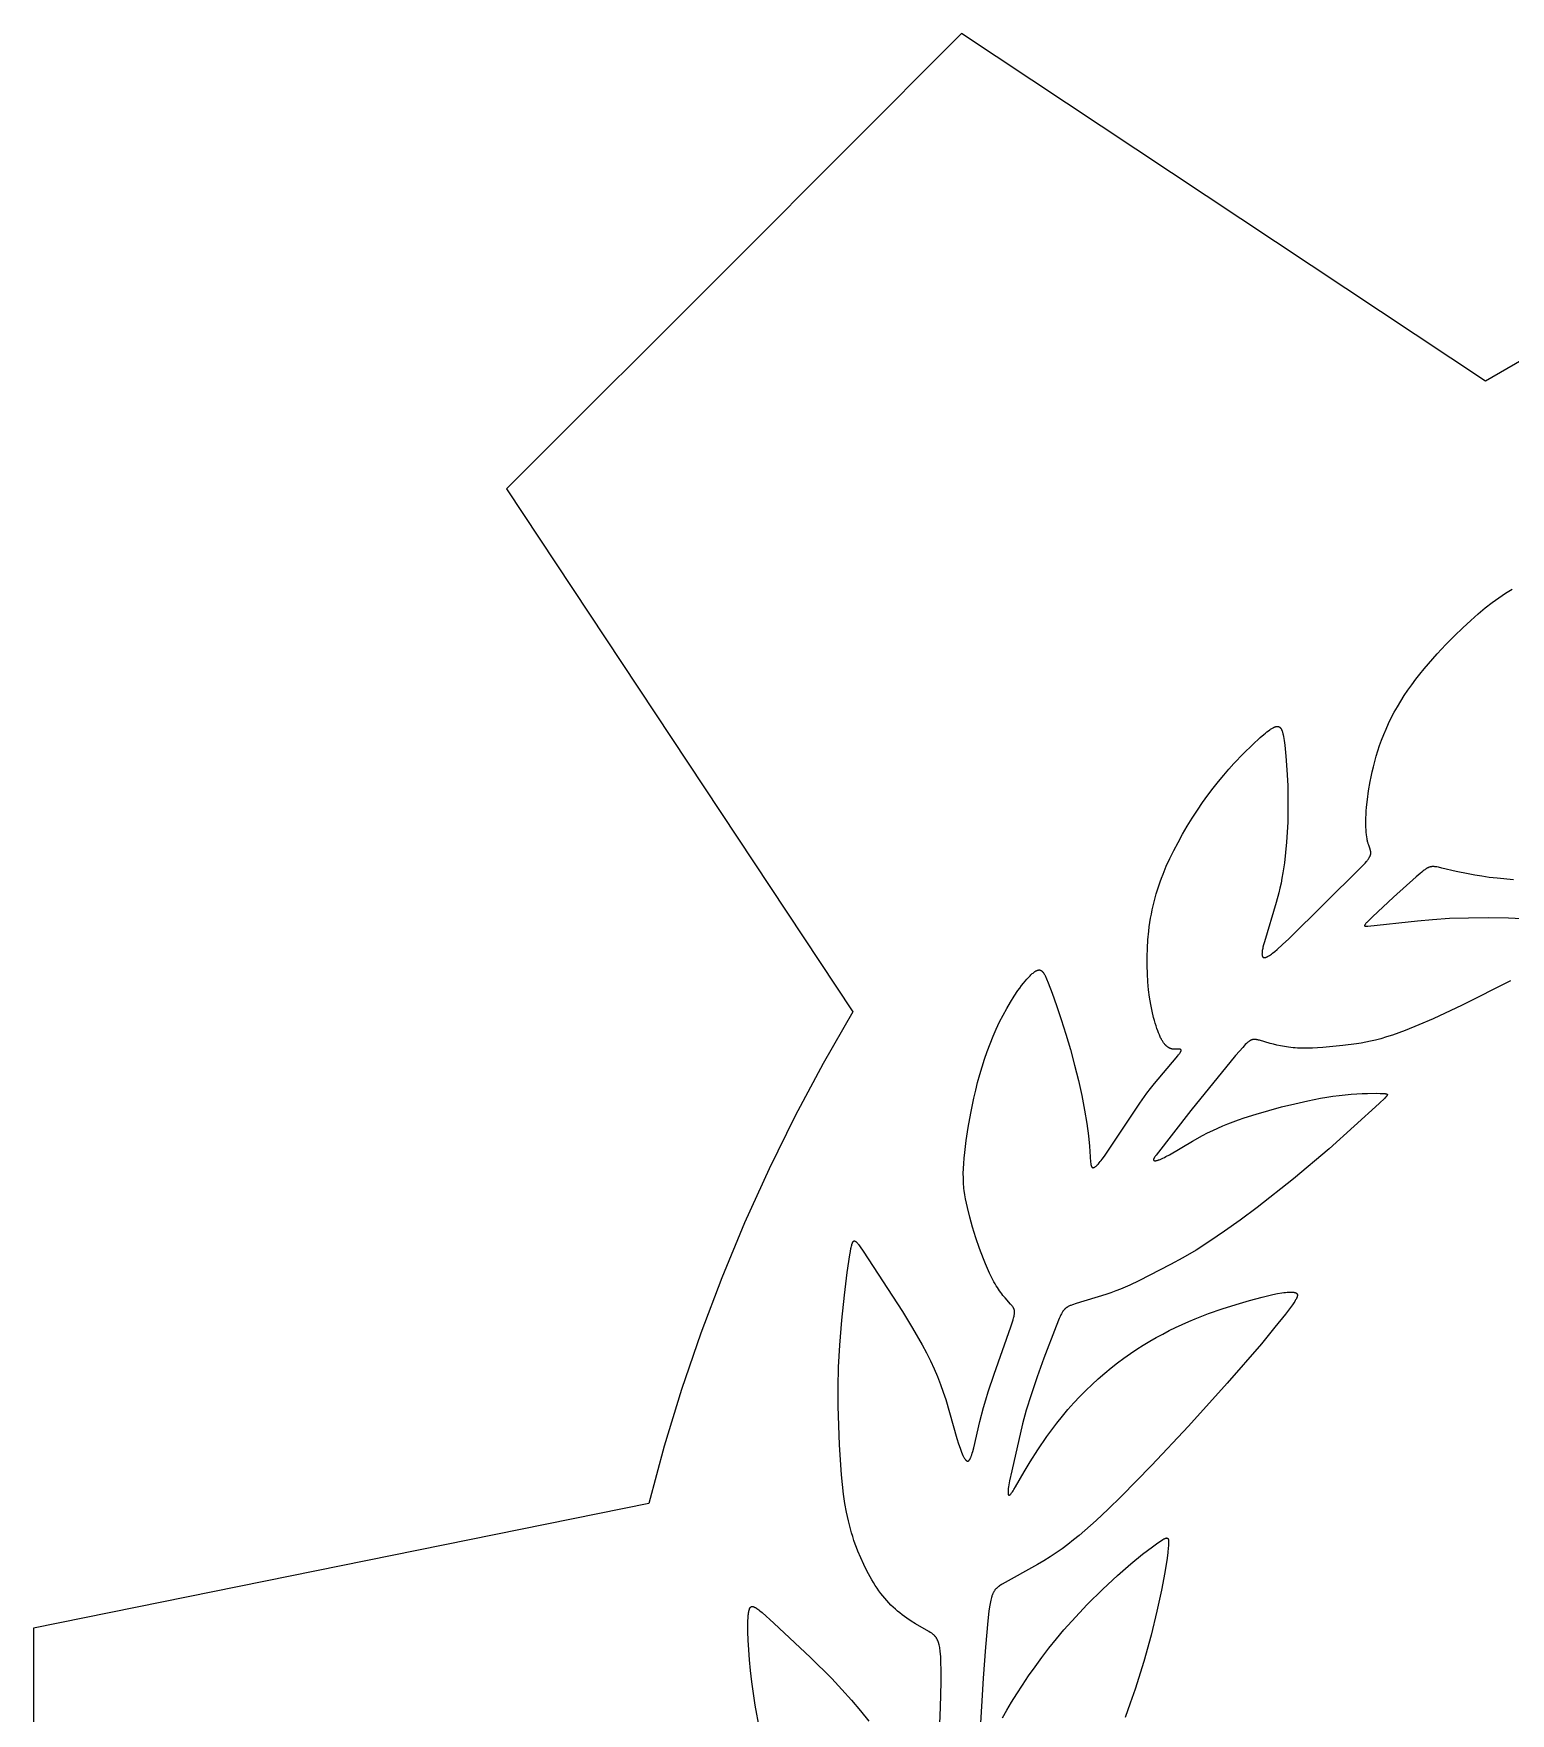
# Model space of a CAD drawing. Extents: x 8280 to 8757, y 218 to 430.
# Drawn here: x 8280.5 to 8353.2, y 323.9 to 406.6 of the extents above; entities that cross this region are included whole.
import ezdxf

# ---------------------------------------------------------------- set-up
doc = ezdxf.new("R2010")
doc.units = 0
doc.header["$MEASUREMENT"] = 0
doc.layers.add('MAKE2D$VISIBLE$CURVES', color=7, linetype='CONTINUOUS')

msp = doc.modelspace()

# ---------------------------------------------------------------- linework, layer by layer
at = {"layer": 'MAKE2D$VISIBLE$CURVES', "color": 7}
for points in [[(8354.519, 390.993), (8351.994, 389.544), (8326.194, 406.65), (8315, 395.431), (8303.777, 384.241), (8320.844, 358.482), (8319.382, 355.951), (8318.003, 353.374), (8316.709, 350.754), (8315.5, 348.093), (8314.379, 345.394), (8313.345, 342.66), (8312.401, 339.894), (8311.547, 337.099), (8310.785, 334.278), (8280.493, 328.14), (8280.511, 312.291)], [(8325.05, 321.812), (8325.157, 324.253), (8325.186, 325.488), (8325.187, 326.036), (8325.177, 326.509), (8325.166, 326.712), (8325.152, 326.893), (8325.144, 326.975), (8325.135, 327.053), (8325.124, 327.126), (8325.113, 327.194), (8325.101, 327.258), (8325.087, 327.318), (8325.073, 327.374), (8325.065, 327.401), (8325.057, 327.427), (8325.049, 327.452), (8325.041, 327.476), (8325.032, 327.499), (8325.023, 327.522), (8325.014, 327.543), (8325.005, 327.564), (8324.995, 327.585), (8324.985, 327.604), (8324.974, 327.623), (8324.964, 327.641), (8324.953, 327.659), (8324.942, 327.676), (8324.93, 327.693), (8324.918, 327.709), (8324.906, 327.724), (8324.894, 327.739), (8324.881, 327.754), (8324.868, 327.768), (8324.855, 327.782), (8324.841, 327.795), (8324.827, 327.809), (8324.813, 327.821), (8324.798, 327.834), (8324.784, 327.846), (8324.768, 327.858), (8324.753, 327.87), (8324.721, 327.893), (8324.688, 327.915), (8324.653, 327.937), (8324.58, 327.981), (8323.931, 328.357), (8323.714, 328.492), (8323.491, 328.642), (8323.378, 328.722), (8323.265, 328.805), (8323.152, 328.893), (8323.04, 328.984), (8322.93, 329.08), (8322.821, 329.179), (8322.715, 329.282), (8322.61, 329.389), (8322.508, 329.501), (8322.409, 329.616), (8322.311, 329.735), (8322.216, 329.857), (8322.122, 329.984), (8322.031, 330.114), (8321.942, 330.247), (8321.854, 330.384), (8321.769, 330.525), (8321.686, 330.669), (8321.604, 330.816), (8321.525, 330.966), (8321.371, 331.277), (8321.224, 331.599), (8321.086, 331.935), (8321.019, 332.108), (8320.955, 332.285), (8320.894, 332.466), (8320.834, 332.65), (8320.777, 332.839), (8320.722, 333.032), (8320.67, 333.229), (8320.621, 333.431), (8320.574, 333.637), (8320.53, 333.848), (8320.451, 334.284), (8320.384, 334.74), (8320.328, 335.211), (8320.281, 335.695), (8320.243, 336.187), (8320.187, 337.176), (8320.122, 339.078), (8320.113, 340.009), (8320.133, 340.994), (8320.192, 342.084), (8320.294, 343.3), (8320.424, 344.538), (8320.563, 345.66), (8320.689, 346.53), (8320.717, 346.692), (8320.743, 346.831), (8320.756, 346.892), (8320.768, 346.947), (8320.781, 346.996), (8320.787, 347.019), (8320.794, 347.041), (8320.8, 347.061), (8320.807, 347.079), (8320.813, 347.097), (8320.82, 347.113), (8320.823, 347.12), (8320.827, 347.128), (8320.83, 347.135), (8320.833, 347.141), (8320.837, 347.147), (8320.84, 347.153), (8320.844, 347.159), (8320.847, 347.164), (8320.851, 347.169), (8320.852, 347.172), (8320.854, 347.174), (8320.856, 347.176), (8320.858, 347.179), (8320.86, 347.181), (8320.862, 347.183), (8320.863, 347.185), (8320.865, 347.187), (8320.867, 347.188), (8320.869, 347.19), (8320.871, 347.192), (8320.873, 347.193), (8320.875, 347.195), (8320.876, 347.196), (8320.878, 347.197), (8320.88, 347.199), (8320.882, 347.2), (8320.884, 347.201), (8320.886, 347.202), (8320.888, 347.203), (8320.89, 347.204), (8320.892, 347.205), (8320.894, 347.205), (8320.896, 347.206), (8320.898, 347.207), (8320.9, 347.207), (8320.902, 347.208), (8320.904, 347.208), (8320.906, 347.208), (8320.908, 347.209), (8320.911, 347.209), (8320.913, 347.209), (8320.915, 347.209), (8320.917, 347.209), (8320.919, 347.209), (8320.921, 347.208), (8320.923, 347.208), (8320.926, 347.208), (8320.928, 347.207), (8320.93, 347.207), (8320.932, 347.206), (8320.934, 347.206), (8320.937, 347.205), (8320.939, 347.204), (8320.941, 347.203), (8320.944, 347.202), (8320.946, 347.201), (8320.948, 347.2), (8320.951, 347.199), (8320.953, 347.198), (8320.955, 347.197), (8320.958, 347.196), (8320.96, 347.194), (8320.963, 347.193), (8320.968, 347.19), (8320.973, 347.186), (8320.978, 347.183), (8320.983, 347.179), (8320.988, 347.174), (8320.993, 347.17), (8320.999, 347.165), (8321.004, 347.16), (8321.015, 347.149), (8321.027, 347.138), (8321.038, 347.125), (8321.05, 347.111), (8321.063, 347.096), (8321.076, 347.08), (8321.102, 347.046), (8321.131, 347.008), (8321.192, 346.92), (8321.338, 346.703), (8323.275, 343.739), (8323.783, 342.907), (8324.246, 342.096), (8324.458, 341.697), (8324.656, 341.303), (8324.839, 340.913), (8325.006, 340.526), (8325.156, 340.142), (8325.29, 339.764), (8325.411, 339.394), (8325.962, 337.473), (8326.04, 337.225), (8326.115, 337.004), (8326.152, 336.905), (8326.187, 336.813), (8326.223, 336.728), (8326.257, 336.652), (8326.274, 336.617), (8326.29, 336.585), (8326.307, 336.554), (8326.323, 336.526), (8326.339, 336.5), (8326.347, 336.487), (8326.355, 336.476), (8326.363, 336.465), (8326.37, 336.454), (8326.378, 336.444), (8326.386, 336.435), (8326.393, 336.426), (8326.401, 336.418), (8326.404, 336.414), (8326.408, 336.411), (8326.412, 336.407), (8326.416, 336.404), (8326.419, 336.401), (8326.423, 336.398), (8326.426, 336.395), (8326.43, 336.392), (8326.434, 336.389), (8326.437, 336.387), (8326.441, 336.385), (8326.444, 336.383), (8326.448, 336.381), (8326.451, 336.379), (8326.453, 336.378), (8326.455, 336.377), (8326.457, 336.377), (8326.458, 336.376), (8326.46, 336.375), (8326.462, 336.374), (8326.464, 336.374), (8326.465, 336.373), (8326.467, 336.373), (8326.469, 336.372), (8326.471, 336.372), (8326.472, 336.371), (8326.474, 336.371), (8326.476, 336.371), (8326.477, 336.37), (8326.479, 336.37), (8326.481, 336.37), (8326.483, 336.37), (8326.484, 336.37), (8326.486, 336.37), (8326.488, 336.369), (8326.489, 336.369), (8326.491, 336.369), (8326.493, 336.37), (8326.494, 336.37), (8326.496, 336.37), (8326.498, 336.37), (8326.499, 336.37), (8326.501, 336.37), (8326.503, 336.371), (8326.504, 336.371), (8326.506, 336.371), (8326.508, 336.372), (8326.509, 336.372), (8326.511, 336.373), (8326.513, 336.373), (8326.514, 336.374), (8326.516, 336.374), (8326.517, 336.375), (8326.519, 336.375), (8326.521, 336.376), (8326.522, 336.377), (8326.524, 336.378), (8326.526, 336.378), (8326.527, 336.379), (8326.529, 336.38), (8326.53, 336.381), (8326.532, 336.382), (8326.535, 336.384), (8326.538, 336.386), (8326.542, 336.388), (8326.545, 336.391), (8326.548, 336.393), (8326.551, 336.396), (8326.554, 336.399), (8326.557, 336.402), (8326.56, 336.405), (8326.564, 336.408), (8326.567, 336.412), (8326.57, 336.415), (8326.573, 336.419), (8326.576, 336.423), (8326.579, 336.427), (8326.582, 336.431), (8326.588, 336.439), (8326.594, 336.448), (8326.601, 336.458), (8326.607, 336.468), (8326.613, 336.479), (8326.619, 336.49), (8326.625, 336.502), (8326.637, 336.527), (8326.649, 336.554), (8326.66, 336.584), (8326.672, 336.615), (8326.696, 336.683), (8326.72, 336.758), (8326.744, 336.841), (8326.793, 337.026), (8327.098, 338.318), (8327.275, 339), (8327.383, 339.378), (8327.505, 339.779), (8327.79, 340.642), (8328.618, 342.978), (8328.699, 343.224), (8328.73, 343.327), (8328.755, 343.419), (8328.766, 343.461), (8328.775, 343.501), (8328.783, 343.538), (8328.789, 343.573), (8328.795, 343.606), (8328.799, 343.637), (8328.8, 343.652), (8328.801, 343.666), (8328.802, 343.68), (8328.803, 343.693), (8328.803, 343.706), (8328.803, 343.719), (8328.803, 343.731), (8328.802, 343.743), (8328.801, 343.755), (8328.8, 343.767), (8328.798, 343.778), (8328.796, 343.788), (8328.794, 343.799), (8328.792, 343.809), (8328.789, 343.82), (8328.786, 343.83), (8328.783, 343.839), (8328.78, 343.849), (8328.776, 343.858), (8328.772, 343.868), (8328.768, 343.877), (8328.763, 343.886), (8328.759, 343.895), (8328.754, 343.904), (8328.748, 343.912), (8328.743, 343.921), (8328.737, 343.93), (8328.731, 343.939), (8328.719, 343.957), (8328.705, 343.974), (8328.675, 344.011), (8328.606, 344.092), (8328.335, 344.399), (8328.23, 344.527), (8328.176, 344.596), (8328.121, 344.669), (8328.065, 344.746), (8328.01, 344.826), (8327.954, 344.911), (8327.898, 344.999), (8327.843, 345.092), (8327.788, 345.189), (8327.733, 345.29), (8327.679, 345.394), (8327.572, 345.613), (8327.468, 345.843), (8327.365, 346.082), (8327.266, 346.33), (8327.076, 346.842), (8326.899, 347.364), (8326.738, 347.881), (8326.598, 348.381), (8326.48, 348.848), (8326.431, 349.067), (8326.388, 349.276), (8326.352, 349.481), (8326.323, 349.683), (8326.311, 349.784), (8326.301, 349.886), (8326.293, 349.989), (8326.286, 350.093), (8326.282, 350.199), (8326.279, 350.307), (8326.278, 350.531), (8326.285, 350.767), (8326.299, 351.017), (8326.32, 351.28), (8326.348, 351.557), (8326.424, 352.151), (8326.524, 352.8), (8326.648, 353.502), (8326.799, 354.244), (8326.886, 354.624), (8326.981, 355.008), (8327.085, 355.394), (8327.198, 355.779), (8327.321, 356.162), (8327.454, 356.542), (8327.595, 356.915), (8327.745, 357.282), (8327.902, 357.641), (8328.067, 357.99), (8328.239, 358.328), (8328.416, 358.654), (8328.599, 358.965), (8328.785, 359.258), (8328.97, 359.531), (8329.061, 359.658), (8329.151, 359.778), (8329.239, 359.892), (8329.326, 359.998), (8329.409, 360.096), (8329.49, 360.185), (8329.567, 360.266), (8329.604, 360.303), (8329.64, 360.337), (8329.676, 360.369), (8329.71, 360.399), (8329.743, 360.426), (8329.774, 360.45), (8329.79, 360.461), (8329.805, 360.471), (8329.82, 360.481), (8329.835, 360.491), (8329.849, 360.499), (8329.863, 360.507), (8329.877, 360.514), (8329.89, 360.521), (8329.903, 360.527), (8329.91, 360.529), (8329.916, 360.532), (8329.923, 360.534), (8329.929, 360.536), (8329.935, 360.538), (8329.942, 360.54), (8329.948, 360.542), (8329.954, 360.544), (8329.96, 360.545), (8329.966, 360.546), (8329.972, 360.547), (8329.978, 360.548), (8329.984, 360.549), (8329.99, 360.55), (8329.995, 360.55), (8330.001, 360.551), (8330.007, 360.551), (8330.013, 360.551), (8330.018, 360.55), (8330.024, 360.55), (8330.029, 360.55), (8330.035, 360.549), (8330.04, 360.548), (8330.045, 360.547), (8330.051, 360.546), (8330.056, 360.545), (8330.061, 360.543), (8330.067, 360.542), (8330.072, 360.54), (8330.077, 360.538), (8330.082, 360.536), (8330.087, 360.534), (8330.092, 360.532), (8330.097, 360.529), (8330.102, 360.526), (8330.107, 360.524), (8330.112, 360.521), (8330.117, 360.518), (8330.122, 360.514), (8330.127, 360.511), (8330.132, 360.507), (8330.137, 360.504), (8330.141, 360.5), (8330.146, 360.496), (8330.151, 360.491), (8330.156, 360.487), (8330.16, 360.483), (8330.165, 360.478), (8330.174, 360.468), (8330.184, 360.458), (8330.193, 360.447), (8330.202, 360.435), (8330.211, 360.423), (8330.22, 360.411), (8330.229, 360.397), (8330.238, 360.383), (8330.247, 360.369), (8330.266, 360.338), (8330.284, 360.305), (8330.302, 360.27), (8330.32, 360.232), (8330.339, 360.192), (8330.377, 360.106), (8330.458, 359.907), (8330.646, 359.409), (8330.862, 358.802), (8331.093, 358.117), (8331.325, 357.383), (8331.55, 356.626), (8331.759, 355.862), (8331.949, 355.102), (8332.114, 354.36), (8332.251, 353.648), (8332.358, 352.984), (8332.438, 352.386), (8332.491, 351.871), (8332.546, 351.081), (8332.552, 351.025), (8332.556, 351), (8332.56, 350.976), (8332.564, 350.954), (8332.568, 350.934), (8332.571, 350.924), (8332.573, 350.915), (8332.576, 350.906), (8332.579, 350.898), (8332.582, 350.89), (8332.585, 350.882), (8332.586, 350.878), (8332.588, 350.875), (8332.589, 350.871), (8332.591, 350.868), (8332.593, 350.865), (8332.594, 350.862), (8332.596, 350.859), (8332.598, 350.856), (8332.6, 350.853), (8332.602, 350.85), (8332.604, 350.848), (8332.605, 350.845), (8332.607, 350.843), (8332.609, 350.84), (8332.611, 350.838), (8332.614, 350.836), (8332.615, 350.835), (8332.616, 350.834), (8332.617, 350.833), (8332.618, 350.832), (8332.619, 350.831), (8332.62, 350.83), (8332.621, 350.83), (8332.622, 350.829), (8332.623, 350.828), (8332.625, 350.827), (8332.626, 350.826), (8332.627, 350.826), (8332.628, 350.825), (8332.629, 350.824), (8332.63, 350.824), (8332.632, 350.823), (8332.633, 350.822), (8332.634, 350.822), (8332.635, 350.821), (8332.637, 350.821), (8332.638, 350.82), (8332.639, 350.82), (8332.64, 350.819), (8332.642, 350.819), (8332.643, 350.818), (8332.644, 350.818), (8332.646, 350.818), (8332.647, 350.817), (8332.648, 350.817), (8332.65, 350.817), (8332.651, 350.817), (8332.652, 350.816), (8332.654, 350.816), (8332.655, 350.816), (8332.657, 350.816), (8332.658, 350.816), (8332.659, 350.816), (8332.661, 350.815), (8332.664, 350.815), (8332.667, 350.815), (8332.67, 350.816), (8332.673, 350.816), (8332.676, 350.816), (8332.679, 350.816), (8332.682, 350.817), (8332.685, 350.818), (8332.688, 350.818), (8332.692, 350.819), (8332.695, 350.82), (8332.698, 350.821), (8332.702, 350.822), (8332.705, 350.823), (8332.708, 350.825), (8332.712, 350.826), (8332.716, 350.827), (8332.719, 350.829), (8332.723, 350.831), (8332.73, 350.834), (8332.738, 350.838), (8332.745, 350.843), (8332.753, 350.847), (8332.761, 350.853), (8332.769, 350.858), (8332.777, 350.864), (8332.786, 350.87), (8332.794, 350.877), (8332.812, 350.891), (8332.83, 350.907), (8332.849, 350.924), (8332.868, 350.943), (8332.888, 350.963), (8332.93, 351.007), (8332.974, 351.056), (8333.02, 351.111), (8333.069, 351.171), (8333.119, 351.236), (8333.227, 351.381), (8333.466, 351.725), (8334.966, 353.993), (8335.315, 354.475), (8335.499, 354.716), (8335.689, 354.956), (8336.767, 356.225), (8336.828, 356.3), (8336.881, 356.368), (8336.904, 356.399), (8336.925, 356.428), (8336.944, 356.456), (8336.96, 356.48), (8336.967, 356.492), (8336.973, 356.503), (8336.979, 356.514), (8336.984, 356.524), (8336.989, 356.533), (8336.993, 356.542), (8336.995, 356.547), (8336.996, 356.551), (8336.998, 356.555), (8336.999, 356.559), (8337, 356.563), (8337.002, 356.567), (8337.002, 356.57), (8337.003, 356.574), (8337.004, 356.577), (8337.005, 356.581), (8337.005, 356.582), (8337.005, 356.584), (8337.005, 356.586), (8337.005, 356.587), (8337.005, 356.589), (8337.005, 356.59), (8337.005, 356.592), (8337.005, 356.593), (8337.005, 356.595), (8337.005, 356.596), (8337.005, 356.597), (8337.005, 356.599), (8337.005, 356.6), (8337.005, 356.601), (8337.005, 356.603), (8337.004, 356.604), (8337.004, 356.605), (8337.004, 356.606), (8337.003, 356.608), (8337.003, 356.609), (8337.003, 356.61), (8337.002, 356.611), (8337.002, 356.612), (8337.001, 356.613), (8337.001, 356.614), (8337, 356.615), (8337, 356.616), (8336.999, 356.617), (8336.999, 356.618), (8336.998, 356.619), (8336.997, 356.62), (8336.997, 356.621), (8336.996, 356.622), (8336.995, 356.623), (8336.994, 356.624), (8336.993, 356.625), (8336.993, 356.626), (8336.992, 356.626), (8336.991, 356.627), (8336.99, 356.628), (8336.989, 356.629), (8336.988, 356.629), (8336.987, 356.63), (8336.986, 356.631), (8336.985, 356.632), (8336.984, 356.632), (8336.983, 356.633), (8336.982, 356.633), (8336.981, 356.634), (8336.979, 356.635), (8336.978, 356.635), (8336.977, 356.636), (8336.976, 356.636), (8336.974, 356.637), (8336.972, 356.638), (8336.969, 356.639), (8336.966, 356.64), (8336.963, 356.641), (8336.96, 356.641), (8336.957, 356.642), (8336.954, 356.643), (8336.951, 356.643), (8336.948, 356.644), (8336.941, 356.645), (8336.934, 356.646), (8336.926, 356.646), (8336.918, 356.647), (8336.91, 356.647), (8336.893, 356.648), (8336.856, 356.647), (8336.727, 356.643), (8336.704, 356.643), (8336.68, 356.643), (8336.657, 356.644), (8336.633, 356.646), (8336.609, 356.648), (8336.598, 356.65), (8336.586, 356.652), (8336.574, 356.654), (8336.562, 356.656), (8336.551, 356.658), (8336.539, 356.661), (8336.527, 356.664), (8336.516, 356.667), (8336.504, 356.671), (8336.493, 356.675), (8336.481, 356.679), (8336.47, 356.683), (8336.459, 356.688), (8336.447, 356.692), (8336.436, 356.698), (8336.425, 356.703), (8336.414, 356.709), (8336.402, 356.715), (8336.391, 356.721), (8336.38, 356.728), (8336.369, 356.735), (8336.358, 356.742), (8336.347, 356.75), (8336.336, 356.758), (8336.325, 356.766), (8336.314, 356.775), (8336.303, 356.784), (8336.292, 356.793), (8336.281, 356.803), (8336.27, 356.813), (8336.26, 356.823), (8336.249, 356.834), (8336.238, 356.845), (8336.227, 356.857), (8336.206, 356.881), (8336.184, 356.907), (8336.163, 356.934), (8336.142, 356.963), (8336.121, 356.994), (8336.1, 357.026), (8336.079, 357.06), (8336.058, 357.095), (8336.037, 357.133), (8336.016, 357.172), (8335.995, 357.213), (8335.974, 357.257), (8335.933, 357.348), (8335.892, 357.448), (8335.85, 357.556), (8335.809, 357.672), (8335.768, 357.796), (8335.728, 357.927), (8335.689, 358.065), (8335.651, 358.21), (8335.578, 358.519), (8335.512, 358.851), (8335.453, 359.203), (8335.404, 359.574), (8335.366, 359.961), (8335.34, 360.361), (8335.328, 360.772), (8335.328, 361.191), (8335.342, 361.614), (8335.369, 362.04), (8335.411, 362.464), (8335.437, 362.675), (8335.467, 362.885), (8335.5, 363.093), (8335.537, 363.298), (8335.577, 363.502), (8335.622, 363.703), (8335.67, 363.903), (8335.721, 364.101), (8335.777, 364.297), (8335.836, 364.492), (8335.899, 364.687), (8335.966, 364.88), (8336.037, 365.073), (8336.112, 365.266), (8336.273, 365.652), (8336.45, 366.04), (8336.643, 366.432), (8336.852, 366.83), (8337.074, 367.229), (8337.309, 367.629), (8337.553, 368.024), (8337.805, 368.413), (8338.062, 368.791), (8338.323, 369.157), (8338.585, 369.505), (8338.845, 369.835), (8339.103, 370.145), (8339.358, 370.437), (8339.606, 370.71), (8340.081, 371.203), (8340.515, 371.629), (8340.899, 371.987), (8341.07, 372.139), (8341.151, 372.206), (8341.228, 372.268), (8341.301, 372.325), (8341.371, 372.375), (8341.404, 372.398), (8341.437, 372.419), (8341.468, 372.439), (8341.499, 372.457), (8341.529, 372.473), (8341.558, 372.487), (8341.572, 372.494), (8341.586, 372.5), (8341.599, 372.506), (8341.613, 372.511), (8341.626, 372.516), (8341.639, 372.521), (8341.651, 372.525), (8341.664, 372.528), (8341.676, 372.531), (8341.688, 372.534), (8341.694, 372.535), (8341.7, 372.536), (8341.705, 372.537), (8341.711, 372.538), (8341.717, 372.538), (8341.722, 372.539), (8341.728, 372.539), (8341.733, 372.539), (8341.739, 372.54), (8341.744, 372.54), (8341.749, 372.54), (8341.754, 372.539), (8341.759, 372.539), (8341.765, 372.539), (8341.77, 372.538), (8341.775, 372.537), (8341.78, 372.537), (8341.784, 372.536), (8341.789, 372.535), (8341.794, 372.534), (8341.799, 372.532), (8341.803, 372.531), (8341.808, 372.529), (8341.813, 372.528), (8341.817, 372.526), (8341.822, 372.524), (8341.826, 372.522), (8341.83, 372.52), (8341.835, 372.518), (8341.839, 372.516), (8341.843, 372.513), (8341.847, 372.51), (8341.851, 372.508), (8341.856, 372.505), (8341.86, 372.502), (8341.864, 372.499), (8341.867, 372.496), (8341.871, 372.492), (8341.875, 372.489), (8341.879, 372.485), (8341.883, 372.482), (8341.886, 372.478), (8341.89, 372.474), (8341.894, 372.47), (8341.897, 372.466), (8341.901, 372.461), (8341.904, 372.457), (8341.908, 372.452), (8341.911, 372.448), (8341.915, 372.443), (8341.921, 372.433), (8341.928, 372.423), (8341.934, 372.412), (8341.941, 372.4), (8341.947, 372.388), (8341.953, 372.376), (8341.958, 372.363), (8341.964, 372.35), (8341.97, 372.336), (8341.975, 372.321), (8341.98, 372.306), (8341.991, 372.275), (8342.001, 372.242), (8342.01, 372.206), (8342.019, 372.169), (8342.028, 372.13), (8342.045, 372.045), (8342.061, 371.952), (8342.076, 371.851), (8342.106, 371.624), (8342.163, 371.072), (8342.214, 370.401), (8342.251, 369.625), (8342.266, 368.76), (8342.263, 368.298), (8342.252, 367.82), (8342.23, 367.331), (8342.197, 366.833), (8342.151, 366.33), (8342.09, 365.826), (8342.014, 365.324), (8341.97, 365.075), (8341.922, 364.828), (8341.868, 364.583), (8341.812, 364.341), (8341.689, 363.87), (8341.104, 361.931), (8341.066, 361.793), (8341.035, 361.667), (8341.022, 361.61), (8341.011, 361.555), (8341.002, 361.504), (8340.995, 361.457), (8340.993, 361.435), (8340.99, 361.413), (8340.989, 361.392), (8340.987, 361.372), (8340.987, 361.353), (8340.986, 361.335), (8340.987, 361.318), (8340.987, 361.31), (8340.988, 361.302), (8340.988, 361.294), (8340.989, 361.286), (8340.99, 361.279), (8340.991, 361.271), (8340.992, 361.264), (8340.993, 361.258), (8340.995, 361.251), (8340.996, 361.245), (8340.998, 361.239), (8341, 361.233), (8341.002, 361.227), (8341.003, 361.224), (8341.004, 361.222), (8341.005, 361.219), (8341.006, 361.216), (8341.008, 361.214), (8341.009, 361.211), (8341.01, 361.209), (8341.011, 361.206), (8341.013, 361.204), (8341.014, 361.202), (8341.015, 361.2), (8341.017, 361.197), (8341.018, 361.195), (8341.02, 361.193), (8341.021, 361.191), (8341.023, 361.189), (8341.025, 361.187), (8341.026, 361.186), (8341.028, 361.184), (8341.03, 361.182), (8341.031, 361.18), (8341.033, 361.179), (8341.035, 361.177), (8341.037, 361.176), (8341.039, 361.174), (8341.041, 361.173), (8341.043, 361.172), (8341.045, 361.17), (8341.047, 361.169), (8341.049, 361.168), (8341.051, 361.167), (8341.053, 361.166), (8341.055, 361.165), (8341.057, 361.164), (8341.06, 361.163), (8341.062, 361.162), (8341.064, 361.161), (8341.067, 361.16), (8341.069, 361.16), (8341.072, 361.159), (8341.074, 361.159), (8341.077, 361.158), (8341.079, 361.158), (8341.082, 361.157), (8341.084, 361.157), (8341.087, 361.157), (8341.09, 361.156), (8341.093, 361.156), (8341.095, 361.156), (8341.098, 361.156), (8341.101, 361.156), (8341.104, 361.156), (8341.107, 361.156), (8341.11, 361.156), (8341.116, 361.157), (8341.122, 361.157), (8341.128, 361.158), (8341.135, 361.159), (8341.142, 361.161), (8341.149, 361.162), (8341.155, 361.164), (8341.163, 361.166), (8341.17, 361.168), (8341.177, 361.171), (8341.185, 361.174), (8341.193, 361.177), (8341.209, 361.183), (8341.225, 361.19), (8341.243, 361.199), (8341.261, 361.208), (8341.279, 361.218), (8341.298, 361.229), (8341.318, 361.241), (8341.36, 361.267), (8341.405, 361.297), (8341.452, 361.331), (8341.502, 361.368), (8341.61, 361.454), (8341.729, 361.554), (8342.001, 361.797), (8342.311, 362.087), (8345.809, 365.539), (8345.986, 365.725), (8346.061, 365.809), (8346.128, 365.886), (8346.157, 365.923), (8346.185, 365.958), (8346.21, 365.992), (8346.233, 366.024), (8346.253, 366.055), (8346.263, 366.07), (8346.271, 366.084), (8346.279, 366.098), (8346.287, 366.112), (8346.294, 366.126), (8346.301, 366.139), (8346.307, 366.153), (8346.312, 366.166), (8346.318, 366.178), (8346.322, 366.191), (8346.326, 366.203), (8346.33, 366.215), (8346.333, 366.227), (8346.336, 366.239), (8346.338, 366.251), (8346.34, 366.263), (8346.342, 366.274), (8346.343, 366.286), (8346.344, 366.297), (8346.344, 366.308), (8346.344, 366.319), (8346.344, 366.331), (8346.343, 366.342), (8346.343, 366.353), (8346.341, 366.364), (8346.34, 366.375), (8346.338, 366.386), (8346.336, 366.398), (8346.333, 366.409), (8346.331, 366.42), (8346.325, 366.444), (8346.318, 366.467), (8346.31, 366.491), (8346.242, 366.687), (8346.221, 366.754), (8346.21, 366.79), (8346.2, 366.828), (8346.189, 366.869), (8346.18, 366.911), (8346.17, 366.955), (8346.161, 367.001), (8346.145, 367.101), (8346.131, 367.209), (8346.119, 367.325), (8346.11, 367.45), (8346.104, 367.583), (8346.101, 367.725), (8346.101, 367.875), (8346.104, 368.033), (8346.111, 368.2), (8346.121, 368.375), (8346.135, 368.558), (8346.176, 368.948), (8346.234, 369.371), (8346.312, 369.824), (8346.359, 370.061), (8346.412, 370.305), (8346.472, 370.554), (8346.538, 370.808), (8346.611, 371.067), (8346.692, 371.33), (8346.78, 371.596), (8346.877, 371.865), (8346.982, 372.137), (8347.096, 372.41), (8347.22, 372.685), (8347.353, 372.96), (8347.497, 373.235), (8347.651, 373.51), (8347.815, 373.784), (8347.99, 374.056), (8348.173, 374.326), (8348.364, 374.594), (8348.562, 374.858), (8348.765, 375.118), (8348.973, 375.375), (8349.184, 375.626), (8349.614, 376.112), (8350.045, 376.573), (8350.468, 377.004), (8350.877, 377.4), (8351.264, 377.759), (8351.631, 378.083), (8351.982, 378.375), (8352.321, 378.639), (8352.487, 378.762), (8352.651, 378.878), (8352.814, 378.99), (8352.976, 379.097), (8353.137, 379.199), (8353.299, 379.297)], [(8353.366, 364.994), (8352.562, 365.064), (8352.179, 365.108), (8351.813, 365.159), (8351.464, 365.216), (8351.136, 365.277), (8350.545, 365.404), (8349.848, 365.568), (8349.673, 365.605), (8349.597, 365.62), (8349.562, 365.625), (8349.528, 365.63), (8349.495, 365.634), (8349.463, 365.637), (8349.448, 365.638), (8349.433, 365.638), (8349.418, 365.639), (8349.403, 365.639), (8349.389, 365.638), (8349.374, 365.638), (8349.36, 365.637), (8349.346, 365.635), (8349.332, 365.634), (8349.318, 365.632), (8349.305, 365.629), (8349.291, 365.627), (8349.277, 365.624), (8349.264, 365.62), (8349.25, 365.616), (8349.236, 365.612), (8349.223, 365.607), (8349.209, 365.602), (8349.195, 365.597), (8349.181, 365.591), (8349.167, 365.584), (8349.153, 365.577), (8349.139, 365.57), (8349.124, 365.562), (8349.109, 365.554), (8349.094, 365.546), (8349.064, 365.527), (8349.032, 365.506), (8349, 365.483), (8348.966, 365.458), (8348.93, 365.431), (8348.854, 365.37), (8348.769, 365.3), (8348.573, 365.13), (8347.468, 364.137), (8346.421, 363.165), (8346.258, 363.005), (8346.195, 362.941), (8346.144, 362.886), (8346.122, 362.862), (8346.103, 362.84), (8346.086, 362.82), (8346.079, 362.811), (8346.072, 362.802), (8346.066, 362.793), (8346.061, 362.785), (8346.056, 362.778), (8346.052, 362.771), (8346.05, 362.768), (8346.048, 362.764), (8346.046, 362.761), (8346.045, 362.758), (8346.043, 362.755), (8346.042, 362.752), (8346.041, 362.749), (8346.04, 362.747), (8346.04, 362.745), (8346.039, 362.744), (8346.039, 362.743), (8346.039, 362.741), (8346.038, 362.74), (8346.038, 362.739), (8346.038, 362.738), (8346.038, 362.737), (8346.037, 362.736), (8346.037, 362.734), (8346.037, 362.733), (8346.037, 362.732), (8346.037, 362.731), (8346.037, 362.73), (8346.037, 362.729), (8346.037, 362.728), (8346.037, 362.727), (8346.037, 362.726), (8346.037, 362.725), (8346.038, 362.724), (8346.038, 362.723), (8346.038, 362.723), (8346.038, 362.722), (8346.039, 362.721), (8346.039, 362.72), (8346.039, 362.719), (8346.04, 362.719), (8346.04, 362.718), (8346.041, 362.717), (8346.041, 362.716), (8346.042, 362.716), (8346.042, 362.715), (8346.043, 362.714), (8346.043, 362.714), (8346.044, 362.713), (8346.044, 362.712), (8346.045, 362.712), (8346.046, 362.711), (8346.047, 362.711), (8346.047, 362.71), (8346.048, 362.709), (8346.049, 362.709), (8346.05, 362.708), (8346.051, 362.708), (8346.051, 362.707), (8346.052, 362.707), (8346.053, 362.707), (8346.054, 362.706), (8346.055, 362.706), (8346.056, 362.705), (8346.057, 362.705), (8346.058, 362.705), (8346.06, 362.704), (8346.061, 362.704), (8346.063, 362.703), (8346.065, 362.703), (8346.068, 362.702), (8346.071, 362.702), (8346.073, 362.701), (8346.076, 362.701), (8346.079, 362.701), (8346.085, 362.7), (8346.092, 362.7), (8346.099, 362.7), (8346.106, 362.7), (8346.113, 362.7), (8346.13, 362.7), (8346.165, 362.703), (8346.206, 362.706), (8348.65, 362.975), (8349.387, 363.041), (8350.223, 363.092), (8351.15, 363.12), (8352.133, 363.125), (8353.126, 363.109), (8354.087, 363.074)], [(8353.227, 360.018), (8350.844, 358.816), (8349.415, 358.148), (8348.713, 357.844), (8348.042, 357.574), (8347.722, 357.454), (8347.415, 357.346), (8347.122, 357.249), (8346.844, 357.165), (8346.583, 357.095), (8346.337, 357.037), (8346.101, 356.989), (8345.873, 356.949), (8345.648, 356.916), (8344.967, 356.835), (8343.974, 356.733), (8343.72, 356.715), (8343.467, 356.701), (8343.217, 356.694), (8343.095, 356.693), (8342.974, 356.695), (8342.856, 356.699), (8342.739, 356.705), (8342.625, 356.712), (8342.514, 356.722), (8342.298, 356.746), (8342.093, 356.776), (8341.899, 356.811), (8341.718, 356.848), (8341.55, 356.888), (8341.396, 356.928), (8340.865, 357.085), (8340.82, 357.097), (8340.776, 357.107), (8340.755, 357.111), (8340.734, 357.115), (8340.714, 357.118), (8340.694, 357.121), (8340.674, 357.124), (8340.655, 357.125), (8340.636, 357.126), (8340.618, 357.127), (8340.6, 357.127), (8340.591, 357.127), (8340.582, 357.126), (8340.573, 357.126), (8340.564, 357.125), (8340.555, 357.124), (8340.546, 357.123), (8340.538, 357.121), (8340.529, 357.12), (8340.52, 357.118), (8340.511, 357.116), (8340.503, 357.114), (8340.494, 357.111), (8340.485, 357.108), (8340.476, 357.105), (8340.467, 357.102), (8340.458, 357.098), (8340.449, 357.094), (8340.44, 357.09), (8340.431, 357.086), (8340.421, 357.081), (8340.412, 357.076), (8340.402, 357.07), (8340.392, 357.064), (8340.382, 357.058), (8340.372, 357.051), (8340.362, 357.044), (8340.341, 357.029), (8340.319, 357.012), (8340.296, 356.993), (8340.272, 356.973), (8340.247, 356.95), (8340.221, 356.926), (8340.165, 356.871), (8340.103, 356.807), (8340.035, 356.734), (8339.878, 356.558), (8339.687, 356.336), (8337.481, 353.635), (8335.769, 351.433), (8335.741, 351.395), (8335.717, 351.36), (8335.706, 351.343), (8335.696, 351.328), (8335.687, 351.313), (8335.678, 351.299), (8335.671, 351.285), (8335.668, 351.279), (8335.665, 351.272), (8335.662, 351.266), (8335.659, 351.26), (8335.657, 351.254), (8335.655, 351.249), (8335.653, 351.243), (8335.651, 351.238), (8335.651, 351.235), (8335.65, 351.233), (8335.649, 351.23), (8335.649, 351.228), (8335.648, 351.225), (8335.648, 351.223), (8335.648, 351.22), (8335.647, 351.218), (8335.647, 351.216), (8335.647, 351.214), (8335.647, 351.211), (8335.647, 351.209), (8335.647, 351.207), (8335.647, 351.205), (8335.647, 351.203), (8335.647, 351.201), (8335.648, 351.199), (8335.648, 351.198), (8335.648, 351.197), (8335.648, 351.196), (8335.648, 351.195), (8335.649, 351.194), (8335.649, 351.193), (8335.649, 351.192), (8335.65, 351.191), (8335.65, 351.19), (8335.65, 351.19), (8335.65, 351.189), (8335.651, 351.188), (8335.651, 351.187), (8335.652, 351.186), (8335.652, 351.185), (8335.652, 351.184), (8335.653, 351.184), (8335.653, 351.183), (8335.654, 351.182), (8335.654, 351.181), (8335.655, 351.18), (8335.655, 351.18), (8335.656, 351.179), (8335.656, 351.178), (8335.657, 351.177), (8335.657, 351.177), (8335.658, 351.176), (8335.659, 351.175), (8335.659, 351.175), (8335.66, 351.174), (8335.661, 351.173), (8335.661, 351.173), (8335.662, 351.172), (8335.663, 351.171), (8335.663, 351.171), (8335.664, 351.17), (8335.665, 351.17), (8335.666, 351.169), (8335.667, 351.168), (8335.667, 351.168), (8335.668, 351.167), (8335.669, 351.167), (8335.67, 351.166), (8335.671, 351.166), (8335.672, 351.165), (8335.673, 351.165), (8335.675, 351.164), (8335.677, 351.163), (8335.679, 351.162), (8335.681, 351.161), (8335.683, 351.161), (8335.685, 351.16), (8335.687, 351.159), (8335.69, 351.159), (8335.692, 351.158), (8335.695, 351.158), (8335.698, 351.157), (8335.7, 351.157), (8335.703, 351.156), (8335.706, 351.156), (8335.709, 351.156), (8335.712, 351.156), (8335.715, 351.155), (8335.718, 351.155), (8335.725, 351.155), (8335.731, 351.156), (8335.738, 351.156), (8335.746, 351.157), (8335.754, 351.157), (8335.762, 351.159), (8335.77, 351.16), (8335.779, 351.161), (8335.788, 351.163), (8335.807, 351.167), (8335.827, 351.173), (8335.849, 351.179), (8335.872, 351.186), (8335.896, 351.194), (8335.921, 351.204), (8335.977, 351.225), (8336.038, 351.252), (8336.105, 351.282), (8336.177, 351.318), (8336.256, 351.359), (8336.432, 351.454), (8337.56, 352.114), (8338.062, 352.393), (8338.31, 352.523), (8338.558, 352.645), (8338.805, 352.76), (8339.055, 352.869), (8339.309, 352.974), (8339.569, 353.074), (8339.837, 353.172), (8340.114, 353.267), (8340.699, 353.454), (8341.317, 353.634), (8341.954, 353.805), (8342.597, 353.963), (8343.236, 354.106), (8343.865, 354.23), (8344.175, 354.283), (8344.481, 354.331), (8344.783, 354.372), (8345.081, 354.406), (8345.373, 354.432), (8345.657, 354.452), (8345.927, 354.466), (8346.181, 354.474), (8346.62, 354.478), (8346.799, 354.474), (8346.944, 354.469), (8347.003, 354.465), (8347.029, 354.463), (8347.052, 354.461), (8347.074, 354.458), (8347.083, 354.456), (8347.093, 354.455), (8347.101, 354.453), (8347.109, 354.451), (8347.113, 354.45), (8347.117, 354.449), (8347.12, 354.448), (8347.123, 354.447), (8347.127, 354.445), (8347.13, 354.444), (8347.133, 354.443), (8347.135, 354.442), (8347.137, 354.441), (8347.138, 354.44), (8347.139, 354.44), (8347.14, 354.439), (8347.142, 354.438), (8347.143, 354.437), (8347.144, 354.437), (8347.145, 354.436), (8347.146, 354.435), (8347.147, 354.434), (8347.148, 354.433), (8347.149, 354.433), (8347.15, 354.432), (8347.151, 354.431), (8347.151, 354.43), (8347.152, 354.429), (8347.153, 354.428), (8347.154, 354.427), (8347.154, 354.427), (8347.155, 354.426), (8347.156, 354.425), (8347.156, 354.424), (8347.157, 354.423), (8347.157, 354.422), (8347.158, 354.421), (8347.158, 354.42), (8347.158, 354.419), (8347.159, 354.418), (8347.159, 354.417), (8347.159, 354.416), (8347.159, 354.415), (8347.16, 354.413), (8347.16, 354.412), (8347.16, 354.411), (8347.16, 354.41), (8347.16, 354.409), (8347.16, 354.408), (8347.16, 354.406), (8347.16, 354.405), (8347.16, 354.404), (8347.16, 354.403), (8347.159, 354.401), (8347.159, 354.4), (8347.159, 354.399), (8347.159, 354.398), (8347.158, 354.396), (8347.158, 354.395), (8347.157, 354.394), (8347.157, 354.392), (8347.157, 354.391), (8347.156, 354.389), (8347.155, 354.388), (8347.154, 354.385), (8347.153, 354.382), (8347.151, 354.379), (8347.15, 354.376), (8347.148, 354.372), (8347.146, 354.369), (8347.144, 354.366), (8347.141, 354.362), (8347.137, 354.355), (8347.131, 354.347), (8347.125, 354.339), (8347.118, 354.331), (8347.111, 354.322), (8347.094, 354.304), (8347.075, 354.284), (8347.03, 354.238), (8346.754, 353.98), (8344.299, 351.75), (8342.54, 350.271), (8340.746, 348.852), (8339.918, 348.232), (8339.146, 347.681), (8338.421, 347.191), (8337.737, 346.759), (8337.089, 346.379), (8336.479, 346.044), (8334.918, 345.249), (8334.47, 345.036), (8334.248, 344.936), (8334.022, 344.841), (8333.79, 344.749), (8333.548, 344.66), (8333.295, 344.574), (8331.832, 344.127), (8331.654, 344.066), (8331.577, 344.037), (8331.542, 344.023), (8331.508, 344.008), (8331.476, 343.994), (8331.446, 343.978), (8331.431, 343.971), (8331.417, 343.963), (8331.403, 343.955), (8331.39, 343.946), (8331.376, 343.938), (8331.363, 343.929), (8331.351, 343.92), (8331.338, 343.911), (8331.326, 343.902), (8331.314, 343.892), (8331.303, 343.882), (8331.291, 343.872), (8331.28, 343.861), (8331.269, 343.85), (8331.258, 343.839), (8331.247, 343.827), (8331.237, 343.815), (8331.226, 343.803), (8331.216, 343.79), (8331.205, 343.776), (8331.195, 343.762), (8331.185, 343.748), (8331.175, 343.733), (8331.165, 343.718), (8331.145, 343.685), (8331.125, 343.65), (8331.106, 343.613), (8331.085, 343.574), (8331.044, 343.486), (8331, 343.387), (8330.847, 343.008), (8330.249, 341.435), (8329.915, 340.511), (8329.615, 339.63), (8329.379, 338.868), (8329.199, 338.207), (8328.66, 335.891), (8328.557, 335.402), (8328.519, 335.196), (8328.505, 335.105), (8328.493, 335.024), (8328.485, 334.951), (8328.482, 334.919), (8328.48, 334.888), (8328.479, 334.86), (8328.478, 334.835), (8328.478, 334.811), (8328.479, 334.8), (8328.479, 334.79), (8328.48, 334.78), (8328.481, 334.771), (8328.482, 334.762), (8328.484, 334.754), (8328.484, 334.75), (8328.485, 334.746), (8328.486, 334.742), (8328.487, 334.739), (8328.488, 334.735), (8328.489, 334.732), (8328.49, 334.729), (8328.491, 334.726), (8328.492, 334.723), (8328.493, 334.72), (8328.494, 334.718), (8328.495, 334.715), (8328.496, 334.714), (8328.497, 334.713), (8328.497, 334.712), (8328.498, 334.711), (8328.499, 334.71), (8328.499, 334.708), (8328.5, 334.707), (8328.501, 334.706), (8328.502, 334.706), (8328.502, 334.705), (8328.503, 334.704), (8328.504, 334.703), (8328.504, 334.702), (8328.505, 334.701), (8328.506, 334.7), (8328.507, 334.7), (8328.508, 334.699), (8328.508, 334.698), (8328.509, 334.698), (8328.51, 334.697), (8328.511, 334.697), (8328.512, 334.696), (8328.513, 334.695), (8328.513, 334.695), (8328.514, 334.695), (8328.515, 334.694), (8328.516, 334.694), (8328.517, 334.693), (8328.518, 334.693), (8328.519, 334.693), (8328.52, 334.692), (8328.521, 334.692), (8328.522, 334.692), (8328.523, 334.692), (8328.524, 334.692), (8328.525, 334.691), (8328.526, 334.691), (8328.527, 334.691), (8328.528, 334.691), (8328.529, 334.691), (8328.53, 334.691), (8328.531, 334.691), (8328.532, 334.691), (8328.533, 334.691), (8328.534, 334.692), (8328.535, 334.692), (8328.536, 334.692), (8328.537, 334.692), (8328.538, 334.692), (8328.54, 334.693), (8328.541, 334.693), (8328.542, 334.693), (8328.543, 334.694), (8328.544, 334.694), (8328.545, 334.694), (8328.546, 334.695), (8328.548, 334.695), (8328.549, 334.696), (8328.551, 334.697), (8328.554, 334.698), (8328.556, 334.7), (8328.559, 334.701), (8328.561, 334.702), (8328.564, 334.704), (8328.567, 334.706), (8328.569, 334.708), (8328.572, 334.71), (8328.575, 334.712), (8328.578, 334.714), (8328.583, 334.719), (8328.589, 334.724), (8328.595, 334.729), (8328.601, 334.735), (8328.608, 334.742), (8328.614, 334.749), (8328.627, 334.764), (8328.641, 334.78), (8328.655, 334.798), (8328.67, 334.818), (8328.685, 334.839), (8328.701, 334.861), (8328.733, 334.911), (8328.768, 334.966), (8328.845, 335.095), (8329.269, 335.835), (8329.572, 336.34), (8329.948, 336.928), (8330.39, 337.572), (8330.633, 337.906), (8330.888, 338.243), (8331.155, 338.578), (8331.432, 338.909), (8331.717, 339.231), (8332.011, 339.544), (8332.311, 339.847), (8332.616, 340.14), (8332.926, 340.423), (8333.24, 340.694), (8333.555, 340.954), (8333.872, 341.202), (8334.189, 341.438), (8334.506, 341.662), (8334.823, 341.875), (8335.14, 342.077), (8335.458, 342.269), (8335.776, 342.451), (8336.095, 342.625), (8336.414, 342.79), (8336.734, 342.947), (8337.056, 343.098), (8337.378, 343.241), (8337.703, 343.377), (8338.03, 343.508), (8338.359, 343.633), (8339.028, 343.869), (8339.707, 344.085), (8340.37, 344.278), (8340.987, 344.441), (8341.525, 344.567), (8341.756, 344.613), (8341.961, 344.649), (8342.054, 344.663), (8342.14, 344.674), (8342.22, 344.683), (8342.294, 344.689), (8342.329, 344.691), (8342.362, 344.692), (8342.394, 344.692), (8342.424, 344.692), (8342.453, 344.691), (8342.48, 344.69), (8342.506, 344.688), (8342.53, 344.685), (8342.542, 344.683), (8342.553, 344.681), (8342.564, 344.679), (8342.575, 344.677), (8342.585, 344.675), (8342.595, 344.672), (8342.605, 344.67), (8342.614, 344.667), (8342.623, 344.664), (8342.631, 344.661), (8342.64, 344.657), (8342.648, 344.654), (8342.651, 344.652), (8342.655, 344.65), (8342.659, 344.648), (8342.662, 344.646), (8342.666, 344.644), (8342.669, 344.642), (8342.672, 344.64), (8342.676, 344.638), (8342.679, 344.636), (8342.682, 344.634), (8342.685, 344.632), (8342.688, 344.629), (8342.69, 344.627), (8342.693, 344.625), (8342.696, 344.622), (8342.698, 344.62), (8342.701, 344.617), (8342.703, 344.615), (8342.705, 344.612), (8342.708, 344.609), (8342.71, 344.607), (8342.712, 344.604), (8342.714, 344.601), (8342.715, 344.598), (8342.717, 344.595), (8342.719, 344.592), (8342.72, 344.589), (8342.722, 344.586), (8342.723, 344.583), (8342.724, 344.579), (8342.725, 344.576), (8342.726, 344.573), (8342.727, 344.569), (8342.728, 344.566), (8342.729, 344.562), (8342.73, 344.558), (8342.73, 344.554), (8342.73, 344.551), (8342.731, 344.547), (8342.731, 344.543), (8342.731, 344.538), (8342.731, 344.534), (8342.731, 344.53), (8342.731, 344.526), (8342.73, 344.521), (8342.73, 344.517), (8342.729, 344.512), (8342.729, 344.507), (8342.728, 344.503), (8342.727, 344.498), (8342.726, 344.493), (8342.725, 344.488), (8342.722, 344.477), (8342.719, 344.466), (8342.716, 344.455), (8342.712, 344.444), (8342.707, 344.432), (8342.702, 344.419), (8342.697, 344.406), (8342.691, 344.393), (8342.677, 344.365), (8342.661, 344.335), (8342.644, 344.303), (8342.624, 344.269), (8342.601, 344.233), (8342.55, 344.154), (8342.489, 344.065), (8342.338, 343.858), (8342.144, 343.605), (8341.625, 342.956), (8340.954, 342.147), (8339.277, 340.202), (8337.371, 338.092), (8335.547, 336.148), (8334.052, 334.625), (8333.412, 334.004), (8332.82, 333.451), (8332.257, 332.947), (8331.981, 332.711), (8331.705, 332.485), (8331.427, 332.266), (8331.145, 332.055), (8330.855, 331.851), (8330.556, 331.651), (8330.248, 331.457), (8329.933, 331.27), (8328.188, 330.304), (8328.144, 330.279), (8328.102, 330.253), (8328.063, 330.227), (8328.025, 330.201), (8328.007, 330.188), (8327.989, 330.175), (8327.972, 330.161), (8327.955, 330.147), (8327.939, 330.133), (8327.923, 330.119), (8327.908, 330.104), (8327.893, 330.089), (8327.878, 330.073), (8327.864, 330.057), (8327.85, 330.04), (8327.837, 330.023), (8327.823, 330.006), (8327.811, 329.987), (8327.798, 329.968), (8327.786, 329.949), (8327.774, 329.929), (8327.763, 329.907), (8327.751, 329.886), (8327.74, 329.863), (8327.73, 329.84), (8327.719, 329.815), (8327.709, 329.79), (8327.699, 329.764), (8327.69, 329.737), (8327.68, 329.708), (8327.662, 329.649), (8327.644, 329.585), (8327.628, 329.516), (8327.611, 329.442), (8327.596, 329.363), (8327.566, 329.188), (8327.537, 328.988), (8327.48, 328.505), (8327.362, 327.214), (8327.248, 325.68), (8327.096, 322.911)], [(8328.211, 323.73), (8328.417, 324.098), (8328.65, 324.492), (8328.908, 324.908), (8329.189, 325.341), (8329.49, 325.788), (8329.81, 326.242), (8330.147, 326.7), (8330.497, 327.158), (8330.861, 327.611), (8331.234, 328.054), (8331.614, 328.486), (8331.998, 328.904), (8332.383, 329.307), (8333.141, 330.061), (8333.864, 330.733), (8334.525, 331.309), (8335.107, 331.785), (8335.592, 332.155), (8335.792, 332.299), (8335.961, 332.415), (8336.034, 332.463), (8336.098, 332.503), (8336.128, 332.52), (8336.155, 332.535), (8336.181, 332.549), (8336.193, 332.554), (8336.205, 332.56), (8336.216, 332.564), (8336.227, 332.569), (8336.237, 332.572), (8336.242, 332.574), (8336.247, 332.576), (8336.252, 332.577), (8336.257, 332.578), (8336.262, 332.579), (8336.266, 332.58), (8336.271, 332.581), (8336.275, 332.582), (8336.279, 332.582), (8336.284, 332.583), (8336.288, 332.583), (8336.29, 332.583), (8336.292, 332.583), (8336.294, 332.583), (8336.296, 332.583), (8336.297, 332.583), (8336.299, 332.583), (8336.301, 332.583), (8336.303, 332.582), (8336.305, 332.582), (8336.307, 332.582), (8336.308, 332.582), (8336.31, 332.581), (8336.312, 332.581), (8336.314, 332.581), (8336.315, 332.58), (8336.317, 332.58), (8336.319, 332.579), (8336.32, 332.579), (8336.322, 332.578), (8336.323, 332.578), (8336.325, 332.577), (8336.327, 332.576), (8336.328, 332.575), (8336.33, 332.575), (8336.331, 332.574), (8336.332, 332.573), (8336.334, 332.572), (8336.335, 332.571), (8336.337, 332.57), (8336.338, 332.569), (8336.339, 332.568), (8336.341, 332.567), (8336.342, 332.566), (8336.343, 332.565), (8336.344, 332.564), (8336.346, 332.562), (8336.347, 332.561), (8336.348, 332.56), (8336.349, 332.559), (8336.35, 332.557), (8336.352, 332.556), (8336.353, 332.554), (8336.354, 332.553), (8336.355, 332.551), (8336.356, 332.55), (8336.357, 332.548), (8336.358, 332.546), (8336.359, 332.545), (8336.36, 332.543), (8336.361, 332.541), (8336.363, 332.538), (8336.365, 332.534), (8336.366, 332.53), (8336.368, 332.526), (8336.369, 332.521), (8336.371, 332.517), (8336.372, 332.512), (8336.374, 332.508), (8336.375, 332.503), (8336.376, 332.497), (8336.377, 332.492), (8336.378, 332.487), (8336.38, 332.475), (8336.382, 332.463), (8336.383, 332.451), (8336.384, 332.437), (8336.385, 332.423), (8336.386, 332.393), (8336.386, 332.36), (8336.385, 332.324), (8336.384, 332.285), (8336.378, 332.198), (8336.369, 332.1), (8336.344, 331.866), (8336.309, 331.584), (8336.201, 330.883), (8336.039, 330.008), (8335.815, 328.973), (8335.523, 327.793), (8335.163, 326.504), (8334.737, 325.143), (8334.499, 324.447), (8334.245, 323.749)], [(8316.236, 323.199), (8316.034, 324.35), (8315.869, 325.497), (8315.804, 326.051), (8315.752, 326.582), (8315.712, 327.083), (8315.685, 327.548), (8315.67, 327.968), (8315.668, 328.337), (8315.672, 328.501), (8315.679, 328.649), (8315.689, 328.78), (8315.695, 328.84), (8315.703, 328.895), (8315.71, 328.946), (8315.715, 328.969), (8315.719, 328.992), (8315.724, 329.013), (8315.729, 329.033), (8315.735, 329.052), (8315.74, 329.07), (8315.743, 329.079), (8315.746, 329.087), (8315.749, 329.095), (8315.753, 329.103), (8315.756, 329.111), (8315.759, 329.118), (8315.763, 329.125), (8315.766, 329.131), (8315.77, 329.138), (8315.774, 329.144), (8315.777, 329.15), (8315.781, 329.155), (8315.783, 329.158), (8315.785, 329.161), (8315.787, 329.163), (8315.789, 329.166), (8315.791, 329.168), (8315.794, 329.17), (8315.796, 329.173), (8315.798, 329.175), (8315.8, 329.177), (8315.802, 329.179), (8315.805, 329.181), (8315.807, 329.183), (8315.809, 329.185), (8315.811, 329.187), (8315.814, 329.188), (8315.816, 329.19), (8315.819, 329.192), (8315.821, 329.193), (8315.824, 329.195), (8315.826, 329.196), (8315.829, 329.197), (8315.831, 329.199), (8315.834, 329.2), (8315.836, 329.201), (8315.839, 329.202), (8315.842, 329.203), (8315.844, 329.204), (8315.847, 329.205), (8315.85, 329.206), (8315.853, 329.206), (8315.855, 329.207), (8315.858, 329.208), (8315.861, 329.208), (8315.864, 329.209), (8315.867, 329.209), (8315.87, 329.209), (8315.873, 329.209), (8315.876, 329.21), (8315.879, 329.21), (8315.882, 329.21), (8315.885, 329.21), (8315.888, 329.21), (8315.892, 329.21), (8315.895, 329.209), (8315.898, 329.209), (8315.902, 329.209), (8315.905, 329.208), (8315.908, 329.208), (8315.915, 329.207), (8315.922, 329.205), (8315.929, 329.204), (8315.936, 329.202), (8315.944, 329.199), (8315.951, 329.197), (8315.959, 329.194), (8315.967, 329.191), (8315.975, 329.188), (8315.983, 329.184), (8315.992, 329.181), (8316, 329.177), (8316.017, 329.168), (8316.036, 329.158), (8316.054, 329.147), (8316.074, 329.135), (8316.094, 329.122), (8316.115, 329.108), (8316.158, 329.077), (8316.205, 329.041), (8316.255, 329.002), (8316.364, 328.911), (8316.944, 328.389), (8318.756, 326.699), (8319.796, 325.663), (8320.301, 325.128), (8320.779, 324.595), (8321.218, 324.07), (8321.618, 323.557)]]:
    msp.add_lwpolyline(points, dxfattribs=at)

doc.saveas('drawing.dxf')
